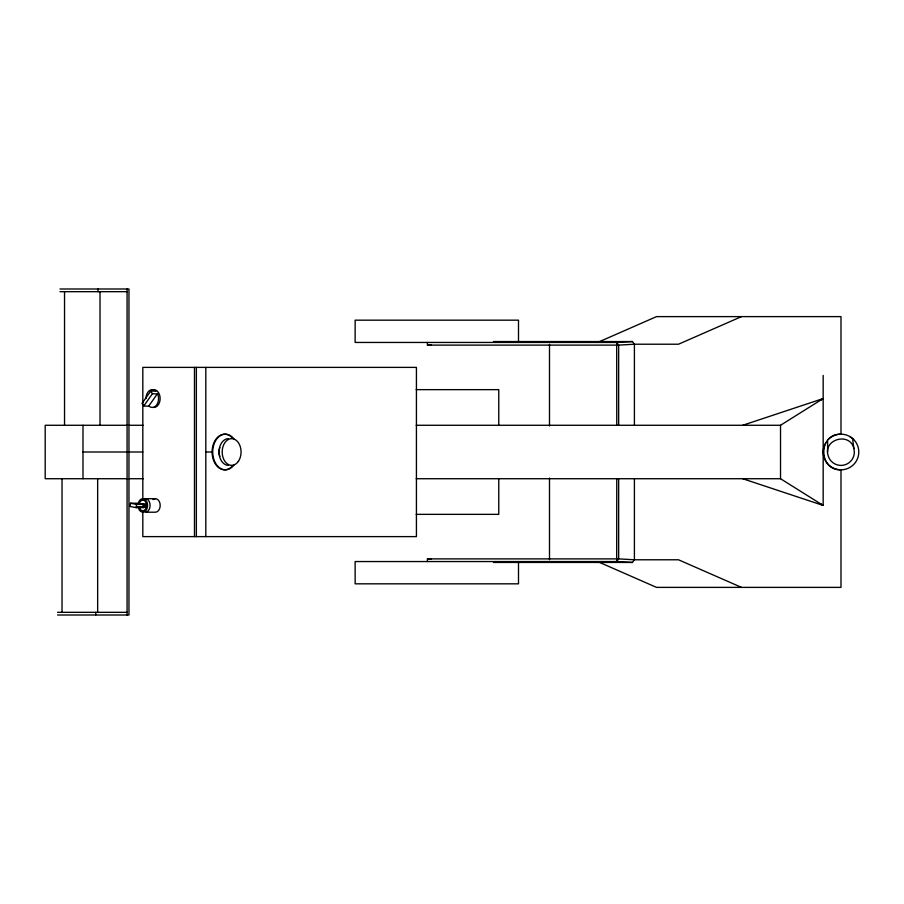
<?xml version="1.0" encoding="UTF-8"?>
<svg xmlns="http://www.w3.org/2000/svg" width="904" height="904" viewBox="0 0 904 904"><rect width="100%" height="100%" fill="white"/><g stroke="black" fill="none" stroke-linecap="round" stroke-linejoin="round"><path stroke-width="1.36" d="M498.759 478.724L498.759 514.353L416.179 514.353M618.652 478.724L618.652 558.887L616.686 561.553L355.136 561.553L355.136 583.826L518.5 583.826L518.5 561.553M427.366 561.553L427.445 558.887L618.652 558.887L634.405 559.779L634.405 478.724M136.244 507.652L136.549 504.398L144.109 504.398L143.792 507.652L136.244 507.652L130.199 506.5L130.515 503.234L138.075 503.234L144.109 504.398M138.606 504.24L138.696 503.358M136.323 506.771L143.883 506.771L143.397 505.166L145.917 505.166M852.585 438.643L854.348 452A13.357 13.357 0 0 1 828.075 455.458C823.013 439.05 850.076 431.796 853.896 448.542M598.708 341.972L656.519 316.615L840.991 316.615L840.991 434.191C818.097 433.321 818.097 470.679 840.991 469.809L840.991 587.385L656.519 587.385L598.708 562.028M155.838 391.003L150.674 391.161L142.007 403.433L143.781 405.952L149.126 406.269A8.904 6.294 -90 0 0 156.72 404.856A8.904 6.294 -90 0 0 157.725 394.099L152.46 393.681L143.781 405.952M148.708 406.111L157.612 393.522M493.471 562.446L632.438 562.446L634.405 559.779M820.843 400.11L823.171 398.562L742.738 425.275M416.179 425.275L780.525 425.275L823.171 398.562M741.483 316.615L678.497 344.221L633.941 344.221M427.366 342.446L427.445 345.113L431.377 344.887M634.405 425.275L634.405 344.221L632.438 341.554L616.686 342.446L355.136 342.446L355.136 320.174L518.5 320.174L518.5 342.446M634.405 344.221L618.652 345.113L427.445 345.113M60.003 288.997L128.967 288.997L128.967 615.002L57.573 615.002M60.003 291.676L127.08 291.676M493.471 341.554L632.438 341.554M416.179 389.647L498.759 389.647L498.759 425.275M127.08 425.275L45.2 425.275L45.2 478.724L127.08 478.724M128.967 425.275L143.081 425.275M82.987 452L142.821 452M205.807 452L212.101 452M128.967 478.724L143.273 478.724M416.179 478.724L780.525 478.724L823.171 505.438L823.171 375.397M145.341 498.669L155.42 498.669M142.934 504.082L145.454 504.082M143.261 506.647L145.781 506.647M633.941 559.779L678.497 559.779L741.483 587.385M57.573 612.324L127.08 612.324M632.438 562.446L616.686 561.553L616.765 478.724M427.445 558.887L431.377 559.113M144.007 506.172L146.516 506.387M142.742 506.33L145.239 506.805L145.408 505.042L141.657 504.319M143.397 505.166L144.03 505.291M130.515 503.234L136.549 504.398M742.738 478.724L823.171 505.438L820.843 503.89M849.896 436.575L853.579 439.4M155.714 391.161L155.42 390.844A8.904 6.294 -90 0 0 145.973 398.562M150.674 391.161L152.46 393.681M827.623 440.395L827.623 452M780.525 425.275L780.525 478.724M618.652 425.275L618.652 345.113L616.686 342.446L616.765 425.275M549.496 344.221L549.496 425.942M549.496 478.058L549.496 559.779M205.807 367.386L205.807 536.614M196.36 367.386L196.36 536.614M194.473 367.386L194.473 536.614M142.821 499.901L142.821 367.386L416.428 367.386L416.428 536.614L142.821 536.614L142.821 512.613M127.08 288.997L127.08 615.002M100.016 291.676L100.016 425.275M98.016 288.997L98.016 291.676M97.655 478.724L97.655 612.324M95.734 612.324L95.734 615.002M82.987 425.275L82.987 478.724M64.534 291.676L64.534 425.275M62.026 478.724L62.026 612.324M828.392 439.4A17.809 17.809 0 0 1 857.726 445.909A17.809 17.809 0 0 1 839.432 469.741A17.809 17.809 0 0 1 825.555 443.096M232.803 465.639A17.809 12.599 -90 0 1 215.536 464.227A17.809 12.599 -90 0 1 215.536 439.773A17.809 12.599 -90 0 1 232.803 438.361M234.238 464.599A17.809 12.599 -90 0 1 216.418 464.599A17.809 12.599 -90 0 1 216.418 439.4A17.809 12.599 -90 0 1 234.238 439.4M219.875 456.452A8.904 6.294 -90 0 1 219.875 447.548M153.025 499.584A6.769 4.791 -90 0 1 160.042 503.686A6.769 4.791 -90 0 1 155.42 512.206L145.341 512.206A6.769 4.791 -90 0 0 149.962 503.686A6.769 4.791 -90 0 0 142.945 499.584M138.199 503.686A6.769 4.791 -90 0 1 145.567 499.901A6.769 4.791 -90 0 1 145.567 510.986A6.769 4.791 -90 0 1 138.199 507.189M139.34 503.37A5.345 3.774 -90 0 1 145.137 501.223A5.345 3.774 -90 0 1 145.103 509.698A5.345 3.774 -90 0 1 139.329 507.46M152.211 389.952A8.904 6.294 -90 0 1 160.087 397.398A8.904 6.294 -90 0 1 153.849 407.467M228.475 465.357A13.357 9.447 -90 0 1 219.028 452A13.357 9.447 -90 0 1 228.475 438.643M238.306 461.447A13.357 9.447 -90 0 0 234.068 439.095A13.357 9.447 -90 0 0 222.508 455.458A13.357 9.447 -90 0 0 238.306 461.447"/></g></svg>
